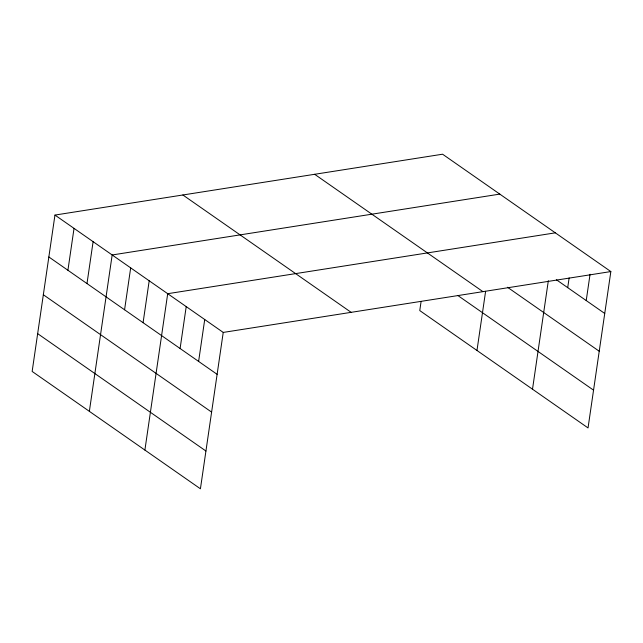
<?xml version="1.0" encoding="UTF-8"?>
<svg xmlns="http://www.w3.org/2000/svg" width="643" height="643" viewBox="0 0 643 643"><rect width="100%" height="100%" fill="white"/><g stroke="black" fill="none" stroke-linecap="round" stroke-linejoin="round"><path stroke-width="0.96" d="M54.96 215.067L32.15 371.437L200.423 488.793L223.234 332.423L54.96 215.067L442.577 154.207L610.85 271.563L588.04 427.933L419.766 310.577L421.069 301.623M67.917 270.269L74.033 228.369M86.99 283.571L93.106 241.672M89.361 411.335L112.171 254.966L499.788 194.106M124.573 309.781L130.682 267.882M143.084 322.69L149.192 280.79M144.892 450.068L167.702 293.698L555.319 232.838M180.104 348.514L186.213 306.607M198.615 361.422L204.723 319.515M476.977 350.475L485.61 291.295M532.508 389.208L548.334 280.702M567.713 287.646L569.135 277.905M586.223 300.562L590.065 274.248M223.234 332.423L610.85 271.563M556.452 279.793L604.733 313.471M507.48 287.252L599.228 351.239M314.66 174.293L482.941 291.649M457.856 295.523L593.545 390.156M182.877 194.982L351.15 312.345M48.852 256.967L217.125 374.33M43.338 294.743L211.611 412.107M37.664 333.661L205.937 451.024"/></g></svg>
